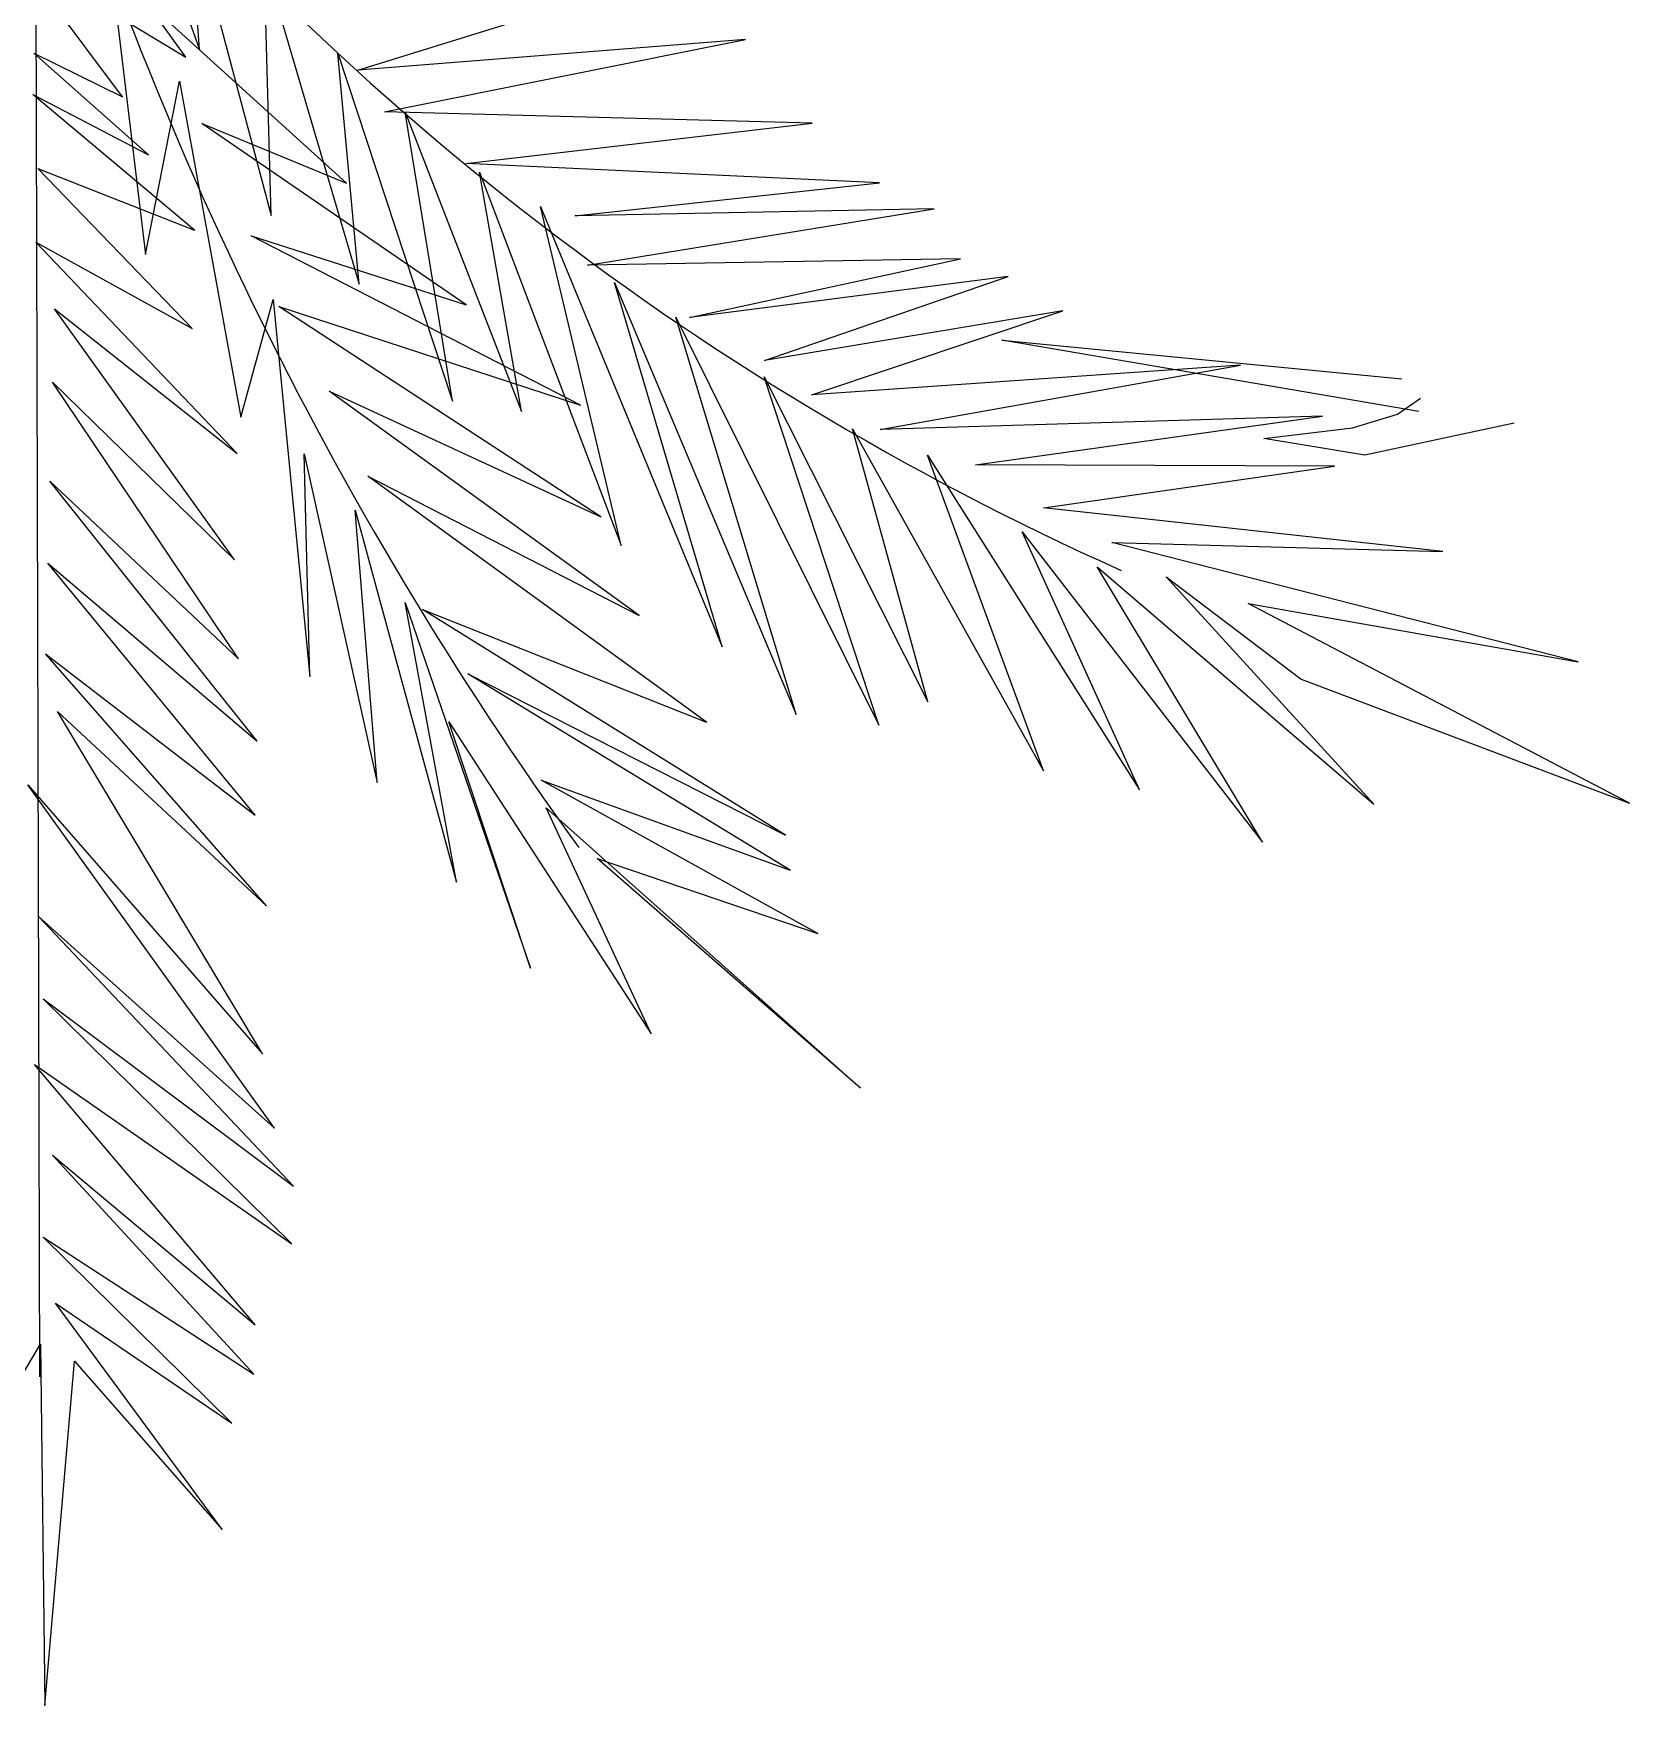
# Model space of a CAD drawing. Header units: millimetres. Extents: x 0 to 1800, y 0 to 1200.
# Drawn here: x 1450.32 to 1495.16, y 497.25 to 544.22 of the extents above; entities that cross this region are included whole.
import ezdxf

# ---------------------------------------------------------------- set-up
doc = ezdxf.new("R2010")
doc.units = ezdxf.units.MM

msp = doc.modelspace()

# ---------------------------------------------------------------- linework, layer by layer
at = {"color": 3}
for p, q in [((1450.37, 552.438), (1450.494, 506.484)), ((1450.37, 552.438), (1450.494, 506.484)), ((1452.823, 549.838), (1454.986, 543.775)), ((1452.823, 549.838), (1454.986, 543.775)), ((1454.599, 543.551), (1451.231, 548.255)), ((1454.599, 543.551), (1451.231, 548.255)), ((1454.986, 543.775), (1454.71, 547.708)), ((1454.71, 547.708), (1457.002, 539.107)), ((1454.986, 543.775), (1454.71, 547.708)), ((1454.71, 547.708), (1457.002, 539.107)), ((1452.822, 542.441), (1449.829, 546.447)), ((1449.829, 546.447), (1454.599, 543.551)), ((1452.822, 542.441), (1449.829, 546.447)), ((1449.829, 546.447), (1454.599, 543.551)), ((1457.002, 539.107), (1456.8, 546.26)), ((1456.8, 546.26), (1459.473, 537.18)), ((1457.002, 539.107), (1456.8, 546.26)), ((1456.8, 546.26), (1459.473, 537.18)), ((1459.437, 543.187), (1466.286, 545.318)), ((1459.437, 543.187), (1466.286, 545.318)), ((1452.667, 544.701), (1453.473, 538.015)), ((1452.667, 544.701), (1453.473, 538.015)), ((1459.112, 540.017), (1453.983, 544.666)), ((1459.112, 540.017), (1453.983, 544.666)), ((1470.324, 544.053), (1459.437, 543.187)), ((1470.324, 544.053), (1459.437, 543.187)), ((1460.181, 542.024), (1470.324, 544.053)), ((1460.181, 542.024), (1470.324, 544.053)), ((1453.554, 540.81), (1450.333, 543.665)), ((1450.333, 543.665), (1452.822, 542.441)), ((1453.554, 540.81), (1450.333, 543.665)), ((1450.333, 543.665), (1452.822, 542.441)), ((1459.473, 537.18), (1458.872, 543.671)), ((1458.872, 543.671), (1462.092, 533.888)), ((1459.473, 537.18), (1458.872, 543.671)), ((1458.872, 543.671), (1462.092, 533.888)), ((1454.85, 538.696), (1450.302, 542.509)), ((1450.302, 542.509), (1453.554, 540.81)), ((1454.85, 538.696), (1450.302, 542.509)), ((1450.302, 542.509), (1453.554, 540.81)), ((1453.473, 538.015), (1454.427, 542.882)), ((1453.473, 538.015), (1454.427, 542.882)), ((1454.427, 542.882), (1456.144, 533.446)), ((1454.427, 542.882), (1456.144, 533.446)), ((1462.478, 536.602), (1455.048, 541.693)), ((1455.048, 541.693), (1459.112, 540.017)), ((1462.478, 536.602), (1455.048, 541.693)), ((1455.048, 541.693), (1459.112, 540.017)), ((1472.193, 541.703), (1460.181, 542.024)), ((1472.193, 541.703), (1460.181, 542.024)), ((1462.092, 533.888), (1460.759, 542.009)), ((1460.759, 542.009), (1464.028, 533.601)), ((1462.092, 533.888), (1460.759, 542.009)), ((1460.759, 542.009), (1464.028, 533.601)), ((1462.467, 540.572), (1472.193, 541.703)), ((1462.467, 540.572), (1472.193, 541.703)), ((1454.776, 535.929), (1450.443, 540.425)), ((1450.443, 540.425), (1454.85, 538.696)), ((1454.776, 535.929), (1450.443, 540.425)), ((1450.443, 540.425), (1454.85, 538.696)), ((1474.092, 540.026), (1462.467, 540.572)), ((1474.092, 540.026), (1462.467, 540.572)), ((1464.028, 533.601), (1462.855, 540.327)), ((1462.855, 540.327), (1466.831, 529.835)), ((1464.028, 533.601), (1462.855, 540.327)), ((1462.855, 540.327), (1466.831, 529.835)), ((1465.529, 539.098), (1474.092, 540.026)), ((1465.529, 539.098), (1474.092, 540.026)), ((1466.831, 529.835), (1464.564, 539.358)), ((1464.564, 539.358), (1469.671, 526.991)), ((1466.831, 529.835), (1464.564, 539.358)), ((1464.564, 539.358), (1469.671, 526.991)), ((1475.623, 539.297), (1465.529, 539.098)), ((1475.623, 539.297), (1465.529, 539.098)), ((1465.885, 537.712), (1475.623, 539.297)), ((1465.885, 537.712), (1475.623, 539.297)), ((1456.048, 532.423), (1450.387, 538.361)), ((1450.387, 538.361), (1454.776, 535.929)), ((1456.048, 532.423), (1450.387, 538.361)), ((1450.387, 538.361), (1454.776, 535.929)), ((1465.688, 533.777), (1456.44, 538.536)), ((1456.44, 538.536), (1462.478, 536.602)), ((1465.688, 533.777), (1456.44, 538.536)), ((1456.44, 538.536), (1462.478, 536.602)), ((1476.36, 537.886), (1465.885, 537.712)), ((1476.36, 537.886), (1465.885, 537.712)), ((1468.75, 536.244), (1476.36, 537.886)), ((1468.75, 536.244), (1476.36, 537.886)), ((1477.701, 537.396), (1468.75, 536.244)), ((1477.701, 537.396), (1468.75, 536.244)), ((1470.858, 535.03), (1477.701, 537.396)), ((1470.858, 535.03), (1477.701, 537.396)), ((1469.671, 526.991), (1466.647, 537.223)), ((1466.647, 537.223), (1471.749, 525.089)), ((1469.671, 526.991), (1466.647, 537.223)), ((1466.647, 537.223), (1471.749, 525.089)), ((1455.968, 529.437), (1450.916, 536.486)), ((1450.916, 536.486), (1456.048, 532.423)), ((1455.968, 529.437), (1450.916, 536.486)), ((1450.916, 536.486), (1456.048, 532.423)), ((1456.144, 533.446), (1457.056, 536.747)), ((1456.144, 533.446), (1457.056, 536.747)), ((1457.056, 536.747), (1458.089, 526.158)), ((1457.056, 536.747), (1458.089, 526.158)), ((1466.256, 530.641), (1457.211, 536.552)), ((1457.211, 536.552), (1465.688, 533.777)), ((1466.256, 530.641), (1457.211, 536.552)), ((1457.211, 536.552), (1465.688, 533.777)), ((1479.237, 536.432), (1470.858, 535.03)), ((1479.237, 536.432), (1470.858, 535.03)), ((1472.186, 534.072), (1479.237, 536.432)), ((1472.186, 534.072), (1479.237, 536.432)), ((1471.749, 525.089), (1468.368, 536.254)), ((1468.368, 536.254), (1474.066, 524.793)), ((1471.749, 525.089), (1468.368, 536.254)), ((1468.368, 536.254), (1474.066, 524.793)), ((1489.241, 533.599), (1477.528, 535.601)), ((1477.528, 535.601), (1488.757, 534.517)), ((1489.241, 533.599), (1477.528, 535.601)), ((1477.528, 535.601), (1488.757, 534.517)), ((1474.066, 524.793), (1470.846, 534.576)), ((1470.846, 534.576), (1475.449, 525.444)), ((1474.066, 524.793), (1470.846, 534.576)), ((1470.846, 534.576), (1475.449, 525.444)), ((1484.229, 534.907), (1472.186, 534.072)), ((1484.229, 534.907), (1472.186, 534.072)), ((1474.104, 533.097), (1484.229, 534.907)), ((1474.104, 533.097), (1484.229, 534.907)), ((1456.078, 526.651), (1450.86, 534.423)), ((1450.86, 534.423), (1455.968, 529.437)), ((1456.078, 526.651), (1450.86, 534.423)), ((1450.86, 534.423), (1455.968, 529.437)), ((1467.338, 527.873), (1458.624, 534.171)), ((1458.624, 534.171), (1466.256, 530.641)), ((1467.338, 527.873), (1458.624, 534.171)), ((1458.624, 534.171), (1466.256, 530.641)), ((1488.638, 533.528), (1489.289, 533.977)), ((1488.638, 533.528), (1489.289, 533.977)), ((1475.449, 525.444), (1473.329, 533.118)), ((1473.329, 533.118), (1478.695, 523.512)), ((1475.449, 525.444), (1473.329, 533.118)), ((1473.329, 533.118), (1478.695, 523.512)), ((1486.528, 533.468), (1474.104, 533.097)), ((1486.528, 533.468), (1474.104, 533.097)), ((1476.784, 532.103), (1486.528, 533.468)), ((1476.784, 532.103), (1486.528, 533.468)), ((1484.885, 532.847), (1487.375, 533.14)), ((1484.885, 532.847), (1487.375, 533.14)), ((1487.375, 533.14), (1488.638, 533.528)), ((1487.375, 533.14), (1488.638, 533.528)), ((1491.912, 533.276), (1487.723, 532.379)), ((1491.912, 533.276), (1487.723, 532.379)), ((1487.723, 532.379), (1484.885, 532.847)), ((1487.723, 532.379), (1484.885, 532.847)), ((1458.089, 526.158), (1457.925, 532.417)), ((1457.925, 532.417), (1459.978, 523.178)), ((1458.089, 526.158), (1457.925, 532.417)), ((1457.925, 532.417), (1459.978, 523.178)), ((1478.695, 523.512), (1475.438, 532.373)), ((1475.438, 532.373), (1481.387, 522.971)), ((1478.695, 523.512), (1475.438, 532.373)), ((1475.438, 532.373), (1481.387, 522.971)), ((1469.227, 524.879), (1459.716, 531.783)), ((1459.716, 531.783), (1467.338, 527.873)), ((1469.227, 524.879), (1459.716, 531.783)), ((1459.716, 531.783), (1467.338, 527.873)), ((1486.872, 532.067), (1476.784, 532.103)), ((1486.872, 532.067), (1476.784, 532.103)), ((1478.696, 530.895), (1486.872, 532.067)), ((1478.696, 530.895), (1486.872, 532.067)), ((1456.607, 524.337), (1450.786, 531.641)), ((1450.786, 531.641), (1456.078, 526.651)), ((1456.607, 524.337), (1450.786, 531.641)), ((1450.786, 531.641), (1456.078, 526.651)), ((1459.978, 523.178), (1459.359, 530.826)), ((1459.359, 530.826), (1462.204, 520.379)), ((1459.978, 523.178), (1459.359, 530.826)), ((1459.359, 530.826), (1462.204, 520.379)), ((1489.909, 529.672), (1478.696, 530.895)), ((1489.909, 529.672), (1478.696, 530.895)), ((1481.387, 522.971), (1478.099, 530.222)), ((1478.099, 530.222), (1484.842, 521.502)), ((1481.387, 522.971), (1478.099, 530.222)), ((1478.099, 530.222), (1484.842, 521.502)), ((1493.713, 526.567), (1480.613, 529.92)), ((1480.613, 529.92), (1489.909, 529.672)), ((1493.713, 526.567), (1480.613, 529.92)), ((1480.613, 529.92), (1489.909, 529.672)), ((1456.551, 522.259), (1450.724, 529.343)), ((1450.724, 529.343), (1456.607, 524.337)), ((1456.551, 522.259), (1450.724, 529.343)), ((1450.724, 529.343), (1456.607, 524.337)), ((1484.842, 521.502), (1480.202, 529.243)), ((1480.202, 529.243), (1487.971, 522.575)), ((1484.842, 521.502), (1480.202, 529.243)), ((1480.202, 529.243), (1487.971, 522.575)), ((1487.971, 522.575), (1482.138, 528.957)), ((1482.138, 528.957), (1485.937, 526.087)), ((1487.971, 522.575), (1482.138, 528.957)), ((1482.138, 528.957), (1485.937, 526.087)), ((1462.204, 520.379), (1460.766, 528.24)), ((1460.766, 528.24), (1464.28, 517.965)), ((1462.204, 520.379), (1460.766, 528.24)), ((1460.766, 528.24), (1464.28, 517.965)), ((1471.443, 521.699), (1461.252, 528.036)), ((1461.252, 528.036), (1469.227, 524.879)), ((1471.443, 521.699), (1461.252, 528.036)), ((1461.252, 528.036), (1469.227, 524.879)), ((1495.158, 522.603), (1484.443, 528.207)), ((1484.443, 528.207), (1493.713, 526.567)), ((1495.158, 522.603), (1484.443, 528.207)), ((1484.443, 528.207), (1493.713, 526.567)), ((1456.865, 519.716), (1450.656, 526.796)), ((1450.656, 526.796), (1456.551, 522.259)), ((1456.865, 519.716), (1450.656, 526.796)), ((1450.656, 526.796), (1456.551, 522.259)), ((1471.576, 520.714), (1462.521, 526.23)), ((1462.521, 526.23), (1471.443, 521.699)), ((1471.576, 520.714), (1462.521, 526.23)), ((1462.521, 526.23), (1471.443, 521.699)), ((1485.937, 526.087), (1495.158, 522.603)), ((1485.937, 526.087), (1495.158, 522.603)), ((1456.754, 515.559), (1450.994, 525.176)), ((1450.994, 525.176), (1456.865, 519.716)), ((1456.754, 515.559), (1450.994, 525.176)), ((1450.994, 525.176), (1456.865, 519.716)), ((1464.28, 517.965), (1461.992, 524.882)), ((1461.992, 524.882), (1467.676, 516.117)), ((1464.28, 517.965), (1461.992, 524.882)), ((1461.992, 524.882), (1467.676, 516.117)), ((1472.353, 518.936), (1464.582, 523.245)), ((1464.582, 523.245), (1471.576, 520.714)), ((1472.353, 518.936), (1464.582, 523.245)), ((1464.582, 523.245), (1471.576, 520.714)), ((1457.091, 513.47), (1450.164, 523.118)), ((1450.164, 523.118), (1456.754, 515.559)), ((1457.091, 513.47), (1450.164, 523.118)), ((1450.164, 523.118), (1456.754, 515.559)), ((1467.676, 516.117), (1464.721, 522.465)), ((1464.721, 522.465), (1473.553, 514.597)), ((1467.676, 516.117), (1464.721, 522.465)), ((1464.721, 522.465), (1473.553, 514.597)), ((1473.553, 514.597), (1466.159, 521.05)), ((1466.159, 521.05), (1472.353, 518.936)), ((1473.553, 514.597), (1466.159, 521.05)), ((1466.159, 521.05), (1472.353, 518.936)), ((1457.626, 511.845), (1450.459, 519.419)), ((1450.459, 519.419), (1457.091, 513.47)), ((1457.626, 511.845), (1450.459, 519.419)), ((1450.459, 519.419), (1457.091, 513.47)), ((1457.583, 510.22), (1450.594, 517.101)), ((1450.594, 517.101), (1457.626, 511.845)), ((1457.583, 510.22), (1450.594, 517.101)), ((1450.594, 517.101), (1457.626, 511.845)), ((1456.55, 507.948), (1450.348, 515.262)), ((1450.348, 515.262), (1457.583, 510.22)), ((1456.55, 507.948), (1450.348, 515.262)), ((1450.348, 515.262), (1457.583, 510.22)), ((1456.513, 506.557), (1450.858, 512.714)), ((1450.858, 512.714), (1456.55, 507.948)), ((1456.513, 506.557), (1450.858, 512.714)), ((1450.858, 512.714), (1456.55, 507.948)), ((1455.898, 505.182), (1450.599, 510.407)), ((1450.599, 510.407), (1456.513, 506.557)), ((1455.898, 505.182), (1450.599, 510.407)), ((1450.599, 510.407), (1456.513, 506.557)), ((1455.621, 502.201), (1450.943, 508.552)), ((1450.943, 508.552), (1455.898, 505.182)), ((1455.621, 502.201), (1450.943, 508.552)), ((1450.943, 508.552), (1455.898, 505.182)), ((1448.084, 503.326), (1450.519, 507.406)), ((1448.084, 503.326), (1450.519, 507.406)), ((1450.519, 507.406), (1450.641, 497.252)), ((1450.519, 507.406), (1450.641, 497.252)), ((1450.641, 497.252), (1451.478, 506.926)), ((1450.641, 497.252), (1451.478, 506.926)), ((1451.478, 506.926), (1455.621, 502.201)), ((1451.478, 506.926), (1455.621, 502.201))]:
    msp.add_line(p, q, dxfattribs=at)
for centre, radius, start, end in [((1514.069, 603.339), 81.287, 218.09795, 245.89792), ((1549.53, 582.013), 103.525, 196.16866, 215.87131), ((1514.069, 603.339), 81.287, 218.09795, 245.89792), ((1549.53, 582.013), 103.525, 196.16866, 215.87131), ((1371.397, 573.249), 82.848, 314.19787, 344.24117), ((1371.397, 573.249), 82.848, 314.19787, 344.24117)]:
    msp.add_arc(centre, radius, start, end, dxfattribs=at)

doc.saveas('drawing.dxf')
